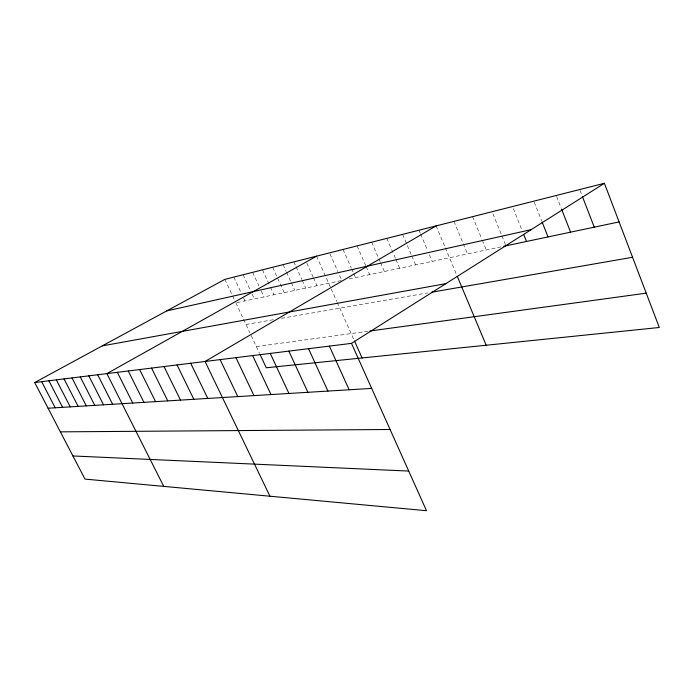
<?xml version="1.0" encoding="UTF-8"?>
<svg xmlns="http://www.w3.org/2000/svg" width="694" height="694" viewBox="0 0 694 694"><rect width="100%" height="100%" fill="white"/><g stroke="black" fill="none" stroke-linecap="round" stroke-linejoin="round"><path stroke-width="0.52" stroke-dasharray="3.47 2.6" d="M236.862 302.645L341.83 280.471L338.325 272.586M349.186 278.919L500.79 246.899M245.988 324.48L273.488 319.7M281.512 318.303L427.591 292.911M256.346 346.558L368.887 331.142M224.839 279.378L232.178 295.028M232.637 296.008L234.468 299.921M235.847 302.853L249.883 332.782M251.176 335.54L259.521 353.324M233.835 277.097L240.957 292.348M243.62 298.073L244.956 300.927M243.1 274.755L250.291 290.239M252.096 294.109L254.342 298.949M252.642 272.334L259.001 286.093M261.274 291.012L264.006 296.911M262.479 269.845L269.983 286.162M270.426 287.125L273.957 294.803M272.621 267.277L284.228 292.634M283.074 264.631L286.119 271.311M286.553 272.265L290.899 281.816M291.333 282.77L294.811 290.404M293.874 261.898L295.635 265.776M296.069 266.748L301.777 279.361M302.22 280.333L305.733 288.097M306.8 263.026L313.02 276.837M313.462 277.817L317.011 285.711M316.542 256.164L330.812 288.053M331.238 289.016L336.816 301.482M337.241 302.437L354.113 340.155M329.997 253.848L337.883 271.597M343.07 249.45L351.207 267.884M351.632 268.856L353.341 272.733M353.775 273.705L355.484 277.591M357.098 245.893L365.764 265.689M366.198 266.678L369.659 274.59M371.672 242.206L378.456 257.821M378.881 258.793L380.147 261.725M380.572 262.696L384.389 271.484M386.818 238.372L395.545 258.61M395.962 259.573L399.701 268.248M402.589 234.381L411.421 255.045M411.837 256.034L415.619 264.891M419.011 230.226L420.243 233.141M420.659 234.121L427.669 250.673M429.317 254.568L432.206 261.386M436.118 225.888L444.889 246.786M445.305 247.784L456.852 275.318M453.98 221.369L467.496 253.935M472.623 216.649L481.879 239.178M482.278 240.159L486.312 249.961M492.922 213.726L501.476 234.78M501.883 235.778L505.553 244.809M513.291 208.556L522.105 230.495M534.233 202.145L541.719 221.03M556.605 196.48L561.264 208.374M580.097 190.529L582.006 195.482"/><path stroke-width="1.04" d="M351.485 343.374L426.498 510.706L84.98 479.094L34.7 382.541L351.485 343.374L604.396 183.294L659.3 327.49L266.296 367.777L259.972 354.287M436.118 225.888L205.051 361.479L269.94 496.219M316.542 256.164L106.893 373.615L163.749 486.39M34.7 382.541L224.839 279.378L604.396 183.294M166.725 310.903L531.144 229.662M503.887 246.249L619.1 221.915M102.261 345.881L445.826 283.655M431.772 292.183L632.572 257.274M369.963 330.995L646.235 293.163M48.077 408.228L371.663 388.397M60.387 431.859L390.089 429.491M72.931 455.958L408.723 471.07M41.666 381.683L55.225 407.794M48.875 380.789L62.607 407.335M56.318 379.87L70.241 406.866M64.022 378.915L78.136 406.389M71.994 377.935L86.308 405.886M88.806 375.853L103.536 404.828M80.252 376.911L94.774 405.365M97.68 374.751L112.628 404.272M117.355 372.322L132.771 403.041M128.269 370.969L143.936 402.355M139.659 369.564L155.586 401.635M151.561 368.089L167.766 400.889M164.01 366.553L180.492 400.108M177.048 364.94L193.817 399.293M190.711 363.248L207.775 398.443M220.111 359.613L237.799 396.604M235.96 357.653L253.969 395.606M252.642 355.597L270.99 394.565M270.252 353.42L288.938 393.463M288.843 351.121L307.893 392.301M308.518 348.683L327.932 391.078M329.355 346.106L349.151 389.776M354.539 341.092L362.086 357.957M457.259 276.29L486.182 345.239M523.71 234.485L526.512 241.469M542.118 222.019L548.034 236.923M561.654 209.362L570.581 232.16M582.387 196.471L594.246 227.164"/></g></svg>
